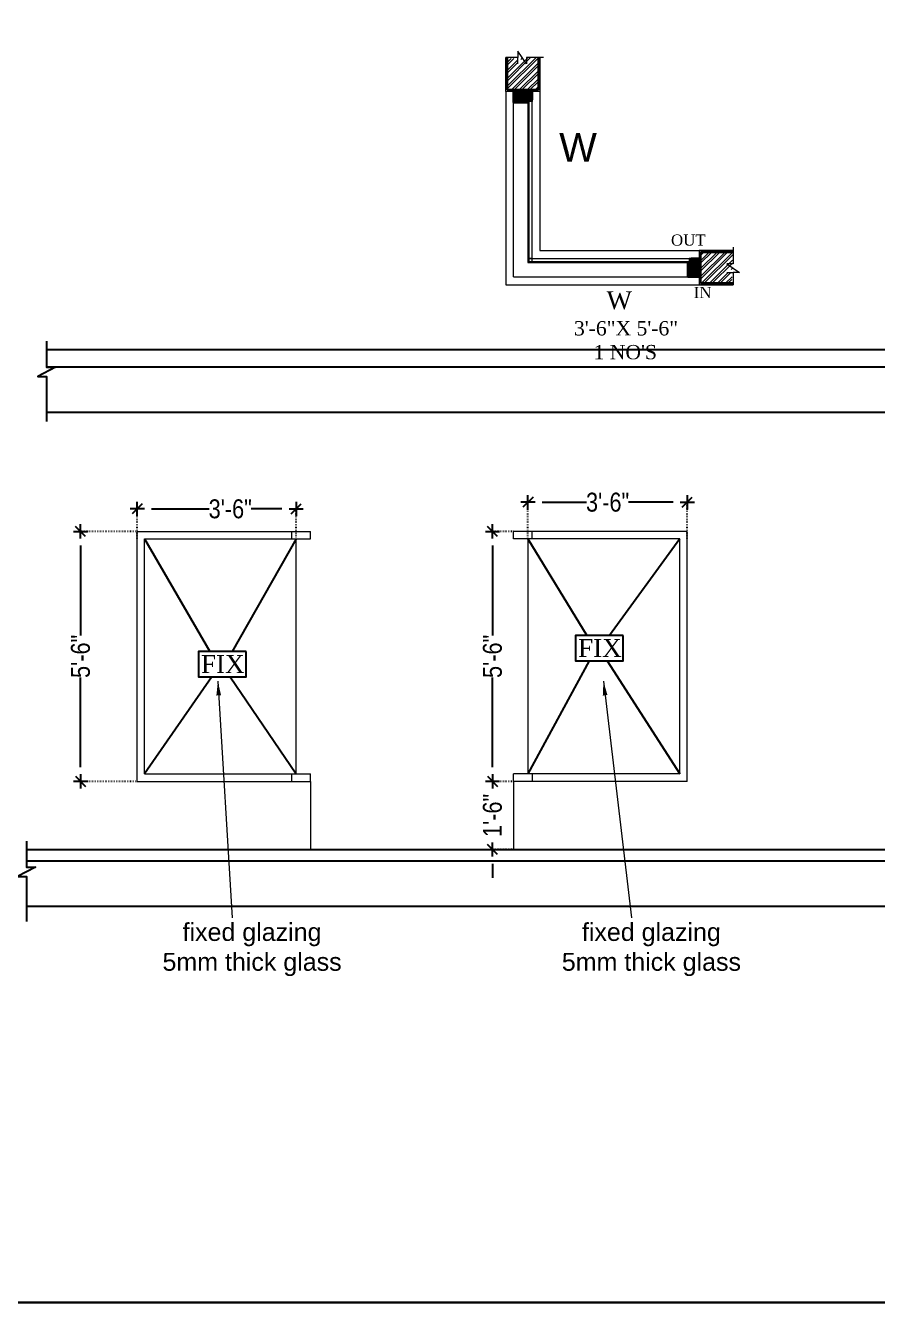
# Model space of a CAD drawing. Extents: x 187966 to 202201, y 659574 to 1343694.
# Drawn here: x 193618.1 to 193843, y 663830.7 to 664167.9 of the extents above; entities that cross this region are included whole.
import ezdxf
from ezdxf.lldxf.tags import DXFTag

# ---------------------------------------------------------------- set-up
doc = ezdxf.new("R2010")
doc.units = 0
doc.header["$MEASUREMENT"] = 0
doc.header["$PDMODE"] = 32
doc.linetypes.add('DOT2', pattern=[3.175, 0, -3.175])
for name, color, linetype, lineweight in [('A-Wall', 7, 'Continuous', 30), ('ar-DOOR-WOOD', 44, 'Continuous', 0), ('AR-TEXT', 163, 'Continuous', 9), ('dim.', 84, 'Continuous', 25), ('seal', 8, 'Continuous', 0), ('slab beam layout', 142, 'Continuous', 30), ('Text', 55, 'Continuous', 25), ('wall', 1, 'Continuous', 30), ('wall hatch', 253, 'Continuous', 13), ('windows', 255, 'Continuous', 0)]:
    doc.layers.add(name, color=color, linetype=linetype, lineweight=lineweight)
doc.styles.add('AA_05.00', font='ARIALN.TTF', dxfattribs={"height": 5})
doc.styles.add('jag', font='arial.ttf')
doc.styles.get("Standard").update_dxf_attribs({"font": 'stylu.ttf', "height": 7})
tags = doc.linetypes.add('DASHED2', pattern=[0.375, 0.25, -0.125]).pattern_tags.tags
tags[6:7] = [DXFTag(74, 4), DXFTag(75, 0), DXFTag(340, '0'), DXFTag(46, 1.0), DXFTag(50, 0.0), DXFTag(44, 0.0), DXFTag(45, 0.0)]
tags[4:5] = [DXFTag(74, 4), DXFTag(75, 0), DXFTag(340, '0'), DXFTag(46, 1.0), DXFTag(50, 0.0), DXFTag(44, 0.0), DXFTag(45, 0.0)]
doc.dimstyles.new('AA_05.00', dxfattribs={"dimtxt": 5, "dimasz": 3.75, "dimexe": 0.18, "dimexo": 0.0625, "dimgap": 0.09, "dimtad": 0, "dimdec": 1, "dimzin": 0, "dimdsep": 46, "dimlunit": 4, "dimtxsty": 'AA_05.00', "dimblk": 'DIM ARROW', "dimcen": 0.09, "dimclrd": 9, "dimclre": 256, "dimadec": 0, "dimazin": 0, "dimtfac": 1, "dimtdec": 1, "dimtofl": 0, "dimtmove": 0, "dimatfit": 3, "dimfxl": 1, "dimtolj": 1, "dimtzin": 0, "dimlwd": -1, "dimarcsym": 0})

# ---------------------------------------------------------------- blocks, each defined once
blk = doc.blocks.new('DIM ARROW')
at = {"color": 3, "ltscale": 0.1}
for p, q in [((-0.5, 0), (0.5, 0)), ((-0.354, -0.354), (0.354, 0.354)), ((0, 0.5), (0, -0.5))]:
    blk.add_line(p, q, dxfattribs=at)
blk = doc.blocks.new('*D165')
at = {"layer": 'DEFPOINTS', "color": 0, "ltscale": 0.1, "transparency": 16777216}
for p in [(193746.9, 663968.31), (193741.34, 663950.31), (193746.9, 663950.31)]:
    blk.add_point(p, dxfattribs=at)
at = {"layer": 'dim.', "color": 9, "ltscale": 0.1, "transparency": 16777216}
for p, q in [((193741.34, 663972.06), (193741.34, 663975.81)), ((193741.34, 663946.56), (193741.34, 663942.81))]:
    blk.add_line(p, q, dxfattribs=at)
at = {"layer": 'dim.', "linetype": 'DOT2', "lineweight": -2, "ltscale": 0.1, "transparency": 16777216}
for p, q in [((193746.83, 663968.31), (193741.16, 663968.31)), ((193746.83, 663950.31), (193741.16, 663950.31))]:
    blk.add_line(p, q, dxfattribs=at)
at = {"layer": 'dim.', "color": 9, "ltscale": 0.1, "transparency": 16777216, "xscale": 3.75, "yscale": 3.75, "zscale": 3.75}
for p, rotation in [((193741.34, 663968.31), 270), ((193741.34, 663950.31), 90)]:
    blk.add_blockref('DIM ARROW', p, dxfattribs=dict(at, rotation=rotation))
at = {"layer": 'dim.', "color": 0, "ltscale": 0.1, "transparency": 16777216, "insert": (193741.34, 663959.31), "char_height": 5, "attachment_point": 5, "rotation": 90, "style": 'AA_05.00'}
blk.add_mtext('\\A1;1\'-6"', dxfattribs=at)
blk = doc.blocks.new('*D166')
at = {"layer": 'DEFPOINTS', "color": 0, "ltscale": 0.1, "transparency": 16777216}
for p in [(193741.34, 664034.31), (193746.9, 664034.31), (193746.9, 663968.31)]:
    blk.add_point(p, dxfattribs=at)
at = {"layer": 'dim.', "linetype": 'DOT2', "lineweight": -2, "ltscale": 0.1, "transparency": 16777216}
for p, q in [((193746.83, 664034.31), (193741.16, 664034.31)), ((193746.83, 663968.31), (193741.16, 663968.31))]:
    blk.add_line(p, q, dxfattribs=at)
at = {"layer": 'dim.', "color": 9, "ltscale": 0.1, "transparency": 16777216}
for p, q in [((193741.34, 664030.56), (193741.34, 664006.86)), ((193741.34, 663972.06), (193741.34, 663995.77))]:
    blk.add_line(p, q, dxfattribs=at)
at = {"layer": 'dim.', "color": 9, "ltscale": 0.1, "transparency": 16777216, "xscale": 3.75, "yscale": 3.75, "zscale": 3.75}
for p, rotation in [((193741.34, 664034.31), 90), ((193741.34, 663968.31), 270)]:
    blk.add_blockref('DIM ARROW', p, dxfattribs=dict(at, rotation=rotation))
at = {"layer": 'dim.', "color": 0, "ltscale": 0.1, "transparency": 16777216, "insert": (193741.34, 664001.31), "char_height": 5, "attachment_point": 5, "rotation": 90, "style": 'AA_05.00'}
blk.add_mtext('\\A1;5\'-6"', dxfattribs=at)
blk = doc.blocks.new('*D167')
at = {"layer": 'DEFPOINTS', "color": 0, "ltscale": 0.1, "transparency": 16777216}
for p in [(193647.56, 664040.24), (193647.56, 664032.31), (193689.51, 664032.31)]:
    blk.add_point(p, dxfattribs=at)
at = {"layer": 'dim.', "linetype": 'DOT2', "lineweight": -2, "ltscale": 0.1, "transparency": 16777216}
for p, q in [((193647.56, 664032.37), (193647.56, 664040.42)), ((193689.51, 664032.37), (193689.51, 664040.42))]:
    blk.add_line(p, q, dxfattribs=at)
at = {"layer": 'dim.', "color": 9, "ltscale": 0.1, "transparency": 16777216}
for p, q in [((193651.31, 664040.24), (193666.56, 664040.24)), ((193685.76, 664040.24), (193677.65, 664040.24))]:
    blk.add_line(p, q, dxfattribs=at)
at = {"layer": 'dim.', "color": 9, "ltscale": 0.1, "transparency": 16777216, "xscale": 3.75, "yscale": 3.75, "zscale": 3.75, "rotation": 180}
blk.add_blockref('DIM ARROW', (193647.56, 664040.24), dxfattribs=at)
at = {"layer": 'dim.', "color": 9, "ltscale": 0.1, "transparency": 16777216, "xscale": 3.75, "yscale": 3.75, "zscale": 3.75}
blk.add_blockref('DIM ARROW', (193689.51, 664040.24), dxfattribs=at)
at = {"layer": 'dim.', "color": 0, "ltscale": 0.1, "transparency": 16777216, "insert": (193672.11, 664040.24), "char_height": 5, "attachment_point": 5, "style": 'AA_05.00'}
blk.add_mtext('\\A1;3\'-6"', dxfattribs=at)
blk = doc.blocks.new('*D168')
at = {"layer": 'DEFPOINTS', "color": 0, "ltscale": 0.1, "transparency": 16777216}
for p in [(193792.77, 664042), (193750.72, 664032.31), (193792.77, 664032.31)]:
    blk.add_point(p, dxfattribs=at)
at = {"layer": 'dim.', "linetype": 'DOT2', "lineweight": -2, "ltscale": 0.1, "transparency": 16777216}
for p, q in [((193750.72, 664032.37), (193750.72, 664042.18)), ((193792.77, 664032.37), (193792.77, 664042.18))]:
    blk.add_line(p, q, dxfattribs=at)
at = {"layer": 'dim.', "color": 9, "ltscale": 0.1, "transparency": 16777216}
for p, q in [((193754.47, 664042), (193766.2, 664042)), ((193789.02, 664042), (193777.29, 664042))]:
    blk.add_line(p, q, dxfattribs=at)
at = {"layer": 'dim.', "color": 9, "ltscale": 0.1, "transparency": 16777216, "xscale": 3.75, "yscale": 3.75, "zscale": 3.75, "rotation": 180}
blk.add_blockref('DIM ARROW', (193750.72, 664042), dxfattribs=at)
at = {"layer": 'dim.', "color": 9, "ltscale": 0.1, "transparency": 16777216, "xscale": 3.75, "yscale": 3.75, "zscale": 3.75}
blk.add_blockref('DIM ARROW', (193792.77, 664042), dxfattribs=at)
at = {"layer": 'dim.', "color": 0, "ltscale": 0.1, "transparency": 16777216, "insert": (193771.74, 664042), "char_height": 5, "attachment_point": 5, "style": 'AA_05.00'}
blk.add_mtext('\\A1;3\'-6"', dxfattribs=at)
blk = doc.blocks.new('*D169')
at = {"layer": 'DEFPOINTS', "color": 0, "ltscale": 0.1, "transparency": 16777216}
for p in [(193647.56, 664034.31), (193632.59, 663968.31), (193647.56, 663968.31)]:
    blk.add_point(p, dxfattribs=at)
at = {"layer": 'dim.', "linetype": 'DOT2', "lineweight": -2, "ltscale": 0.1, "transparency": 16777216}
for p, q in [((193647.5, 664034.31), (193632.41, 664034.31)), ((193647.5, 663968.31), (193632.41, 663968.31))]:
    blk.add_line(p, q, dxfattribs=at)
at = {"layer": 'dim.', "color": 9, "ltscale": 0.1, "transparency": 16777216}
for p, q in [((193632.59, 664030.56), (193632.59, 664006.86)), ((193632.59, 663972.06), (193632.59, 663995.77))]:
    blk.add_line(p, q, dxfattribs=at)
at = {"layer": 'dim.', "color": 9, "ltscale": 0.1, "transparency": 16777216, "xscale": 3.75, "yscale": 3.75, "zscale": 3.75}
for p, rotation in [((193632.59, 664034.31), 90), ((193632.59, 663968.31), 270)]:
    blk.add_blockref('DIM ARROW', p, dxfattribs=dict(at, rotation=rotation))
at = {"layer": 'dim.', "color": 0, "ltscale": 0.1, "transparency": 16777216, "insert": (193632.59, 664001.31), "char_height": 5, "attachment_point": 5, "rotation": 90, "style": 'AA_05.00'}
blk.add_mtext('\\A1;5\'-6"', dxfattribs=at)

msp = doc.modelspace()

# ---------------------------------------------------------------- hatches: boundary and pattern name
at = {"layer": 'ar-DOOR-WOOD'}
h = msp.add_hatch(dxfattribs=at)
h.set_pattern_fill('ANSI35', color=256, scale=1.968504, angle=90, style=0)
h.set_pattern_definition([(225, (-471037.9987, 472112.98186), (-0.34798562066, 0.34798562066), []), (225, (-471037.9987, 472112.6339), (-0.34798562066, 0.34798562066), [0.6151574803, -0.12303149606, 0, -0.12303149606])])
h.paths.add_polyline_path([(193751.82, 664148.28), (193751.82, 664150.48), (193746.9, 664150.48), (193746.9, 664147.53), (193750.44, 664147.53), (193750.44, 664148.28)])
h = msp.add_hatch(dxfattribs=at)
h.set_pattern_fill('ANSI35', color=256, scale=1.968504, angle=180, style=0)
h.set_pattern_definition([(225, (1758.38344, -683.40026), (0.34798562066, -0.34798562066), []), (225, (1758.03545, -683.40026), (0.34798562066, -0.34798562066), [0.6151574803, -0.12303149606, 0, -0.12303149606])])
h.paths.add_polyline_path([(193793.68, 664106.42), (193795.89, 664106.42), (193795.89, 664101.5), (193792.93, 664101.5), (193792.93, 664105.04), (193793.68, 664105.04)])
at = {"layer": 'wall hatch'}
h = msp.add_hatch(dxfattribs=at)
h.set_pattern_fill('ANSI32', color=256, scale=3.937008, angle=-90, style=0)
h.set_pattern_definition([(45, (197935.4195, 439280.5162), (1.043956862, -1.043956862), []), (45, (197935.4195, 439281.2122), (1.043956862, -1.043956862), [])])
h.paths.add_polyline_path([(193748.05, 664157.8), (193749.05, 664159.25), (193753.49, 664159.41), (193753.49, 664150.88), (193745.22, 664150.88), (193745.22, 664159.12), (193748.05, 664159.22), (193748.05, 664158.7)])
h = msp.add_hatch(dxfattribs=at)
h.set_pattern_fill('ANSI32', color=256, scale=3.937008, style=0)
h.set_pattern_definition([(45, (-31074.0822, 668290.0179), (-1.043956862, 1.043956862), []), (45, (-31073.3862, 668290.0179), (-1.043956862, 1.043956862), [])])
h.paths.add_polyline_path([(193803.2, 664102.65), (193804.65, 664103.64), (193804.81, 664108.09), (193796.28, 664108.09), (193796.28, 664099.82), (193804.52, 664099.82), (193804.62, 664102.65), (193804.1, 664102.65)])

# ---------------------------------------------------------------- linework, layer by layer
at = {"layer": 'A-Wall'}
msp.add_lwpolyline([(193076.85, 664504.47), (194699.74, 664504.47), (194699.74, 663830.69), (193076.85, 663830.69)], close=True, dxfattribs=at)
at = {"layer": 'ar-DOOR-WOOD'}
for p, q in [((193746.9, 664101.5), (193746.9, 664147.53)), ((193751.82, 664106.42), (193751.82, 664148.28)), ((193750.95, 664106.42), (193795.14, 664106.42)), ((193746.9, 664101.5), (193792.93, 664101.5))]:
    msp.add_line(p, q, dxfattribs=at)
at = {"layer": 'ar-DOOR-WOOD', "color": 4}
for p, q in [((193750.72, 664148.28), (193750.72, 664105.31)), ((193750.95, 664148.28), (193750.95, 664105.31)), ((193750.72, 664105.31), (193793.68, 664105.31)), ((193750.95, 664105.55), (193793.68, 664105.55))]:
    msp.add_line(p, q, dxfattribs=at)
at = {"layer": 'seal', "lineweight": 5}
for p, q in [((193744.83, 664150.48), (193744.83, 664099.43)), ((193753.89, 664150.48), (193753.89, 664108.48)), ((193753.89, 664108.48), (193795.89, 664108.48)), ((193744.83, 664099.43), (193795.89, 664099.43))]:
    msp.add_line(p, q, dxfattribs=at)
at = {"layer": 'seal', "lineweight": 25, "ltscale": 0.005}
for p, q in [((193623.62, 664082.31), (194470.93, 664082.31)), ((193623.62, 664077.81), (194470.93, 664077.81)), ((193623.62, 664065.81), (194470.93, 664065.81)), ((193618.33, 663950.31), (194464.7, 663950.31))]:
    msp.add_line(p, q, dxfattribs=at)
at = {"layer": 'slab beam layout', "lineweight": 25, "ltscale": 0.005}
msp.add_line((193618.33, 663947.31), (194464.7, 663947.31), dxfattribs=at)
at = {"layer": 'Text', "linetype": 'DASHED2', "lineweight": -2, "ltscale": 5}
for p, q in [((193649.51, 664032.31), (193666.72, 664002.6)), ((193689.51, 664032.31), (193672.65, 664002.6)), ((193750.72, 664032.31), (193766.29, 664006.8)), ((193790.77, 664032.31), (193772.23, 664006.8)), ((193766.87, 664000.12), (193750.72, 663970.31)), ((193771.65, 664000.12), (193790.77, 663970.31)), ((193667.29, 663995.91), (193649.51, 663970.31)), ((193672.08, 663995.91), (193689.51, 663970.31))]:
    msp.add_line(p, q, dxfattribs=at)
for points in [[(193775.89, 664006.8), (193763.27, 664006.8), (193763.27, 664000.12), (193775.89, 664000.12)], [(193676.31, 664002.6), (193663.7, 664002.6), (193663.7, 663995.91), (193676.31, 663995.91)]]:
    msp.add_lwpolyline(points, close=True, dxfattribs=at)
at = {"layer": 'wall', "lineweight": 5}
for p, q in [((193744.83, 664150.48), (193744.83, 664159.48)), ((193748.05, 664159.48), (193744.83, 664159.48)), ((193748.05, 664161.16), (193748.05, 664159.48)), ((193750.36, 664157.8), (193748.05, 664161.16)), ((193748.05, 664157.8), (193748.05, 664159.48)), ((193754.79, 664159.48), (193750.36, 664159.48)), ((193750.36, 664159.48), (193750.36, 664157.8)), ((193753.89, 664159.48), (193753.89, 664150.48)), ((193753.89, 664150.48), (193744.83, 664150.48)), ((193753.89, 664150.48), (193744.83, 664150.48)), ((193804.88, 664108.48), (193795.89, 664108.48)), ((193795.89, 664108.48), (193795.89, 664099.43)), ((193795.89, 664108.48), (193795.89, 664099.43)), ((193804.88, 664109.39), (193804.88, 664104.95)), ((193804.88, 664104.95), (193803.2, 664104.95)), ((193803.2, 664104.95), (193806.56, 664102.65)), ((193803.2, 664102.65), (193804.88, 664102.65)), ((193804.88, 664102.65), (193804.88, 664099.43)), ((193806.56, 664102.65), (193804.88, 664102.65)), ((193795.89, 664099.43), (193804.88, 664099.43))]:
    msp.add_line(p, q, dxfattribs=at)
at = {"layer": 'wall'}
for p, q in [((193745.22, 664150.88), (193745.22, 664159.48)), ((193753.49, 664159.48), (193753.49, 664150.88)), ((193745.22, 664150.88), (193753.49, 664150.88)), ((193750.44, 664150.48), (193748.28, 664150.48)), ((193751.82, 664149.74), (193751.82, 664148.28)), ((193804.88, 664108.09), (193796.28, 664108.09)), ((193796.28, 664099.82), (193796.28, 664108.09)), ((193795.14, 664106.42), (193793.68, 664106.42)), ((193795.89, 664105.04), (193795.89, 664102.87)), ((193796.28, 664099.82), (193804.88, 664099.82))]:
    msp.add_line(p, q, dxfattribs=at)
at = {"layer": 'wall', "lineweight": 25, "ltscale": 0.005}
msp.add_line((193618.33, 663935.31), (194464.7, 663935.31), dxfattribs=at)
at = {"layer": 'wall'}
for points in [[(193751.82, 664148.28), (193751.82, 664150.48), (193746.9, 664150.48), (193746.9, 664147.53), (193750.44, 664147.53), (193750.44, 664148.28), (193751.82, 664148.28)], [(193793.68, 664106.42), (193795.89, 664106.42), (193795.89, 664101.5), (193792.93, 664101.5), (193792.93, 664105.04), (193793.68, 664105.04), (193793.68, 664106.42)]]:
    msp.add_lwpolyline(points, dxfattribs=at)
at = {"layer": 'wall', "lineweight": 5}
for points in [[(193751.82, 664148.16), (193751.82, 664147.87), (193750.95, 664147.87), (193750.95, 664148.16)], [(193751.82, 664106.42), (193750.95, 664106.42), (193750.95, 664105.55), (193751.82, 664105.55)], [(193793.56, 664106.42), (193793.27, 664106.42), (193793.27, 664105.55), (193793.56, 664105.55)]]:
    msp.add_lwpolyline(points, close=True, dxfattribs=at)
at = {"layer": 'wall', "lineweight": 25, "ltscale": 0.005}
for points in [[(193623.62, 664084.52), (193623.62, 664077.66), (193625.97, 664077.66), (193621.28, 664075.18), (193623.62, 664075.18), (193623.62, 664063.29)], [(193618.33, 663952.52), (193618.33, 663945.66), (193620.67, 663945.66), (193615.98, 663943.18), (193618.33, 663943.18), (193618.33, 663931.29)]]:
    msp.add_lwpolyline(points, dxfattribs=at)
at = {"layer": 'windows'}
for p, q in [((193647.56, 663968.31), (193647.56, 664034.31)), ((193647.56, 664034.31), (193693.33, 664034.31)), ((193688.41, 664032.31), (193688.41, 664034.31)), ((193693.33, 664032.31), (193693.33, 664034.31)), ((193792.77, 664034.31), (193746.9, 664034.31)), ((193746.9, 664032.31), (193746.9, 664034.31)), ((193751.82, 664032.31), (193751.82, 664034.31)), ((193792.77, 663968.31), (193792.77, 664034.31)), ((193649.51, 663970.31), (193649.51, 664032.31)), ((193649.51, 664032.31), (193693.33, 664032.31)), ((193689.51, 663970.31), (193689.51, 664032.31)), ((193790.77, 664032.31), (193746.9, 664032.31)), ((193750.72, 664032.31), (193750.72, 663970.31)), ((193790.77, 663970.31), (193790.77, 664032.31)), ((193649.51, 663970.31), (193693.33, 663970.31)), ((193688.41, 663968.31), (193688.41, 663970.31)), ((193693.33, 663968.31), (193693.33, 663970.31)), ((193746.9, 663968.31), (193746.9, 663970.31)), ((193790.77, 663970.31), (193746.9, 663970.31)), ((193751.82, 663970.31), (193751.82, 663968.31)), ((193647.56, 663968.31), (193693.33, 663968.31)), ((193693.33, 663968.31), (193693.33, 663950.31)), ((193792.77, 663968.31), (193746.9, 663968.31)), ((193746.9, 663968.31), (193746.9, 663950.31))]:
    msp.add_line(p, q, dxfattribs=at)

# ---------------------------------------------------------------- texts
at = {"layer": 'AR-TEXT', "char_height": 4.7244, "attachment_point": 1}
for s, insert, width in [('\\pi9.9652;{\\fTimes New Roman|b0|i0|c0|p18;W\\P\\pi1.382;\\H0.8x;3\'-6"X 5\'-6"\\P\\pi6.5608;1 NO\'S}', (193761.48, 664097.72, -19463.01), 33.9588), ('\\pi6.8013;{\\fArial|b0|i0|c0|p34;fixed glazing \\P\\pi1.5033;5mm thick glass}', (193652.72, 663930.89), 49.7898), ('\\pi6.8013;{\\fArial|b0|i0|c0|p34;fixed glazing \\P\\pi1.5033;5mm thick glass}', (193758.15, 663930.89), 49.7898)]:
    msp.add_mtext(s, dxfattribs=dict(at, insert=insert, width=width))
at = {"layer": 'Text', "insert": (193758.94, 664139.56), "char_height": 7.5716, "width": 212.5439, "attachment_point": 1, "style": 'jag'}
msp.add_mtext('W{\\H0.8193x; }^I', dxfattribs=at)
at = {"layer": 'Text', "char_height": 5.9055, "width": 1.4334, "attachment_point": 3}
for s, insert in [('{\\fTimes New Roman|b0|i0|c0|p18;\\H0.5x;OUT}', (193797.64, 664112.72)), ('{\\fTimes New Roman|b0|i0|c0|p18;\\H0.5x;IN}', (193799.18, 664098.87))]:
    msp.add_mtext(s, dxfattribs=dict(at, insert=insert))
at = {"layer": 'Text', "ltscale": 5, "char_height": 4.7343, "width": 5.4871, "attachment_point": 7}
for insert in [(193763.95, 664001.15), (193664.37, 663996.91)]:
    msp.add_mtext('\\A1;{\\fTimes New Roman|b0|i0|c0|p18;FIX}', dxfattribs=dict(at, insert=insert))

# ---------------------------------------------------------------- dimensions: what is measured, and where the dimension line sits
at = {"layer": 'dim.', "ltscale": 0.1}
dim = msp.add_linear_dim(base=(193792.7686, 664042.0042), p1=(193750.7161, 664032.3107), p2=(193792.7686, 664032.3107), dimstyle='AA_05.00', override={"dimtmove": 1}, dxfattribs=at)
dim.commit()
dim.dimension.update_dxf_attribs({"geometry": '*D168', "text_midpoint": (193771.7423, 664042.0042)})
dim = msp.add_linear_dim(base=(193647.562, 664040.2367), p1=(193689.5148, 664032.3107), p2=(193647.562, 664032.3107), dimstyle='AA_05.00', override={"dimtmove": 1}, dxfattribs=at)
dim.commit()
dim.dimension.update_dxf_attribs({"geometry": '*D167', "text_midpoint": (193672.1082, 664040.2367), "dimtype": 160})
dim = msp.add_linear_dim(base=(193632.59, 663968.31), p1=(193647.56, 664034.31), p2=(193647.56, 663968.31), angle=90, dimstyle='AA_05.00', dxfattribs=at)
dim.commit()
dim.dimension.update_dxf_attribs({"geometry": '*D169', "text_midpoint": (193632.59, 664001.31), "dimtype": 160})
for base, p2, picture, middle in [((193741.34, 664034.31), (193746.9, 664034.31), '*D166', (193741.34, 664001.31)), ((193741.34, 663950.31), (193746.9, 663950.31), '*D165', (193741.34, 663959.31))]:
    dim = msp.add_linear_dim(base=base, p1=(193746.9, 663968.31), p2=p2, angle=90, dimstyle='AA_05.00', dxfattribs=at)
    dim.commit()
    dim.dimension.update_dxf_attribs({"geometry": picture, "text_midpoint": middle})

# ---------------------------------------------------------------- leaders
at = {"layer": 'windows', "linetype": 'DASHED2', "lineweight": -2, "ltscale": 5}
for points in [[(193668.84, 663994.75), (193672.65, 663932.25)], [(193770.64, 663994.75), (193778.09, 663932.25)]]:
    msp.add_leader(points, dimstyle='AA_05.00', override={"dimgap": 0.09, "dimtad": 0}, dxfattribs=at)

doc.saveas('drawing.dxf')
